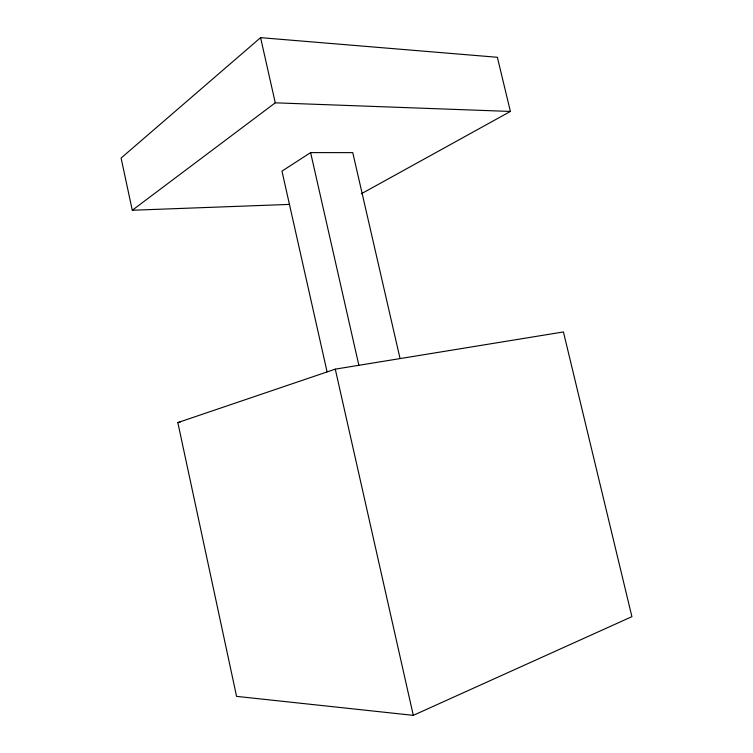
<?xml version="1.0" encoding="UTF-8"?>
<svg xmlns="http://www.w3.org/2000/svg" width="753" height="753" viewBox="0 0 753 753"><rect width="100%" height="100%" fill="white"/><g stroke="black" fill="none" stroke-linecap="round" stroke-linejoin="round"><path stroke-width="1.13" d="M361.318 193.785L510.393 111.444L497.366 57.284L260.585 37.65L121.092 158.055L132.283 210.247L289.557 204.402M132.283 210.247L275.269 102.822L510.393 111.444M400.003 358.324L352.771 152.633L310.613 152.605L281.97 171.129L327.075 371.813M413.293 715.35L631.908 616.66L563.432 331.951L335.283 369.149L177.83 422.584L236.564 696.365L413.293 715.35L335.283 369.149M177.83 422.584L180.136 422.169M310.613 152.605L358.889 365.393M260.585 37.65L275.269 102.822"/></g></svg>
